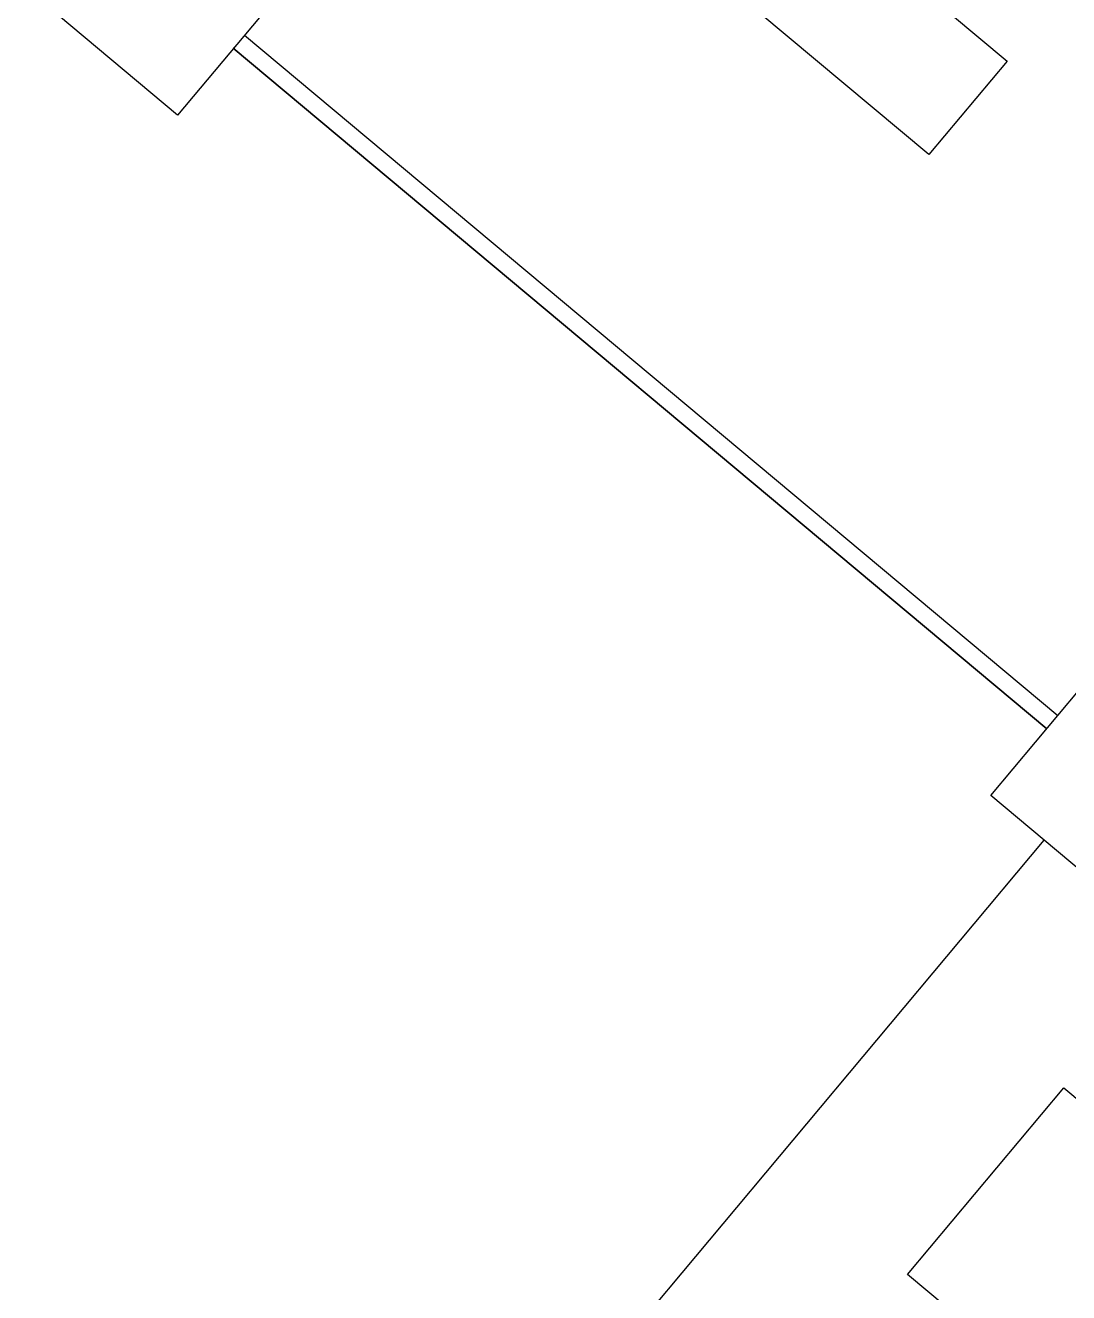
# Model space of a CAD drawing. Header units: millimetres. Extents: x -14813 to 141433, y -60308 to 84383.
# Drawn here: x 49774 to 52774, y 16878 to 20523 of the extents above; entities that cross this region are included whole.
import ezdxf

# ---------------------------------------------------------------- set-up
doc = ezdxf.new("R2010")
doc.units = ezdxf.units.MM
for name, color, linetype, lineweight in [('мебель', 44, 'Continuous', 25), ('стены', 7, 'Continuous', 25), ('территория', 74, 'Continuous', 25)]:
    doc.layers.add(name, color=color, linetype=linetype, lineweight=lineweight)

msp = doc.modelspace()

# ---------------------------------------------------------------- linework, layer by layer
at = {"layer": 'мебель'}
for points in [[(51720.2, 20697), (51944.8, 20965.4), (52596.7, 20420), (52372.1, 20151.5), (51720.2, 20697)], [(52310.5, 16930.3), (52759.7, 17467.1), (53526.6, 16825.4), (53077.4, 16288.5), (52310.5, 16930.3)]]:
    msp.add_lwpolyline(points, dxfattribs=at)
at = {"layer": 'стены'}
for points in [[(49827.5, 20585.6), (50148.4, 20969.1), (50531.9, 20648.2), (50211, 20264.7), (49827.5, 20585.6)], [(50403.5, 20494.8), (52742.7, 18537.5)], [(50371.4, 20456.5), (52710.6, 18499.2)], [(52550.1, 18307.5), (52871, 18690.9), (53254.5, 18370.1), (52933.6, 17986.6), (52550.1, 18307.5)]]:
    msp.add_lwpolyline(points, dxfattribs=at)
at = {"layer": 'территория'}
for points in [[(47335, 22671.2), (43003.3, 17494.5), (48371.8, 13002.3), (52703.5, 18179.1)], [(52710.6, 18499.2), (50371.4, 20456.5)], [(49905.7, 11718.9), (48371.8, 13002.3), (52703.5, 18179.1)]]:
    msp.add_lwpolyline(points, dxfattribs=at)

doc.saveas('drawing.dxf')
